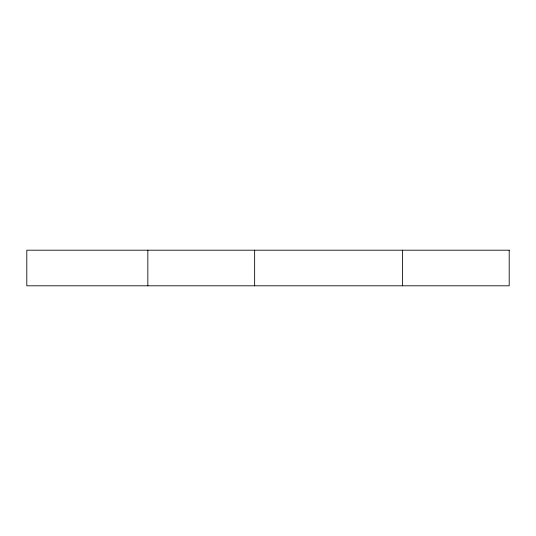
<?xml version="1.0" encoding="UTF-8"?>
<svg xmlns="http://www.w3.org/2000/svg" width="536" height="536" viewBox="0 0 536 536"><rect width="100%" height="100%" fill="white"/><g stroke="black" fill="none" stroke-linecap="round" stroke-linejoin="round"><path stroke-width="0.8" d="M402.395 250.198L402.395 285.802M254.647 250.198L254.647 285.802M147.842 250.198L147.842 285.802M509.2 250.198L26.8 250.198L26.8 285.802L509.2 285.802L509.2 250.198"/></g></svg>
